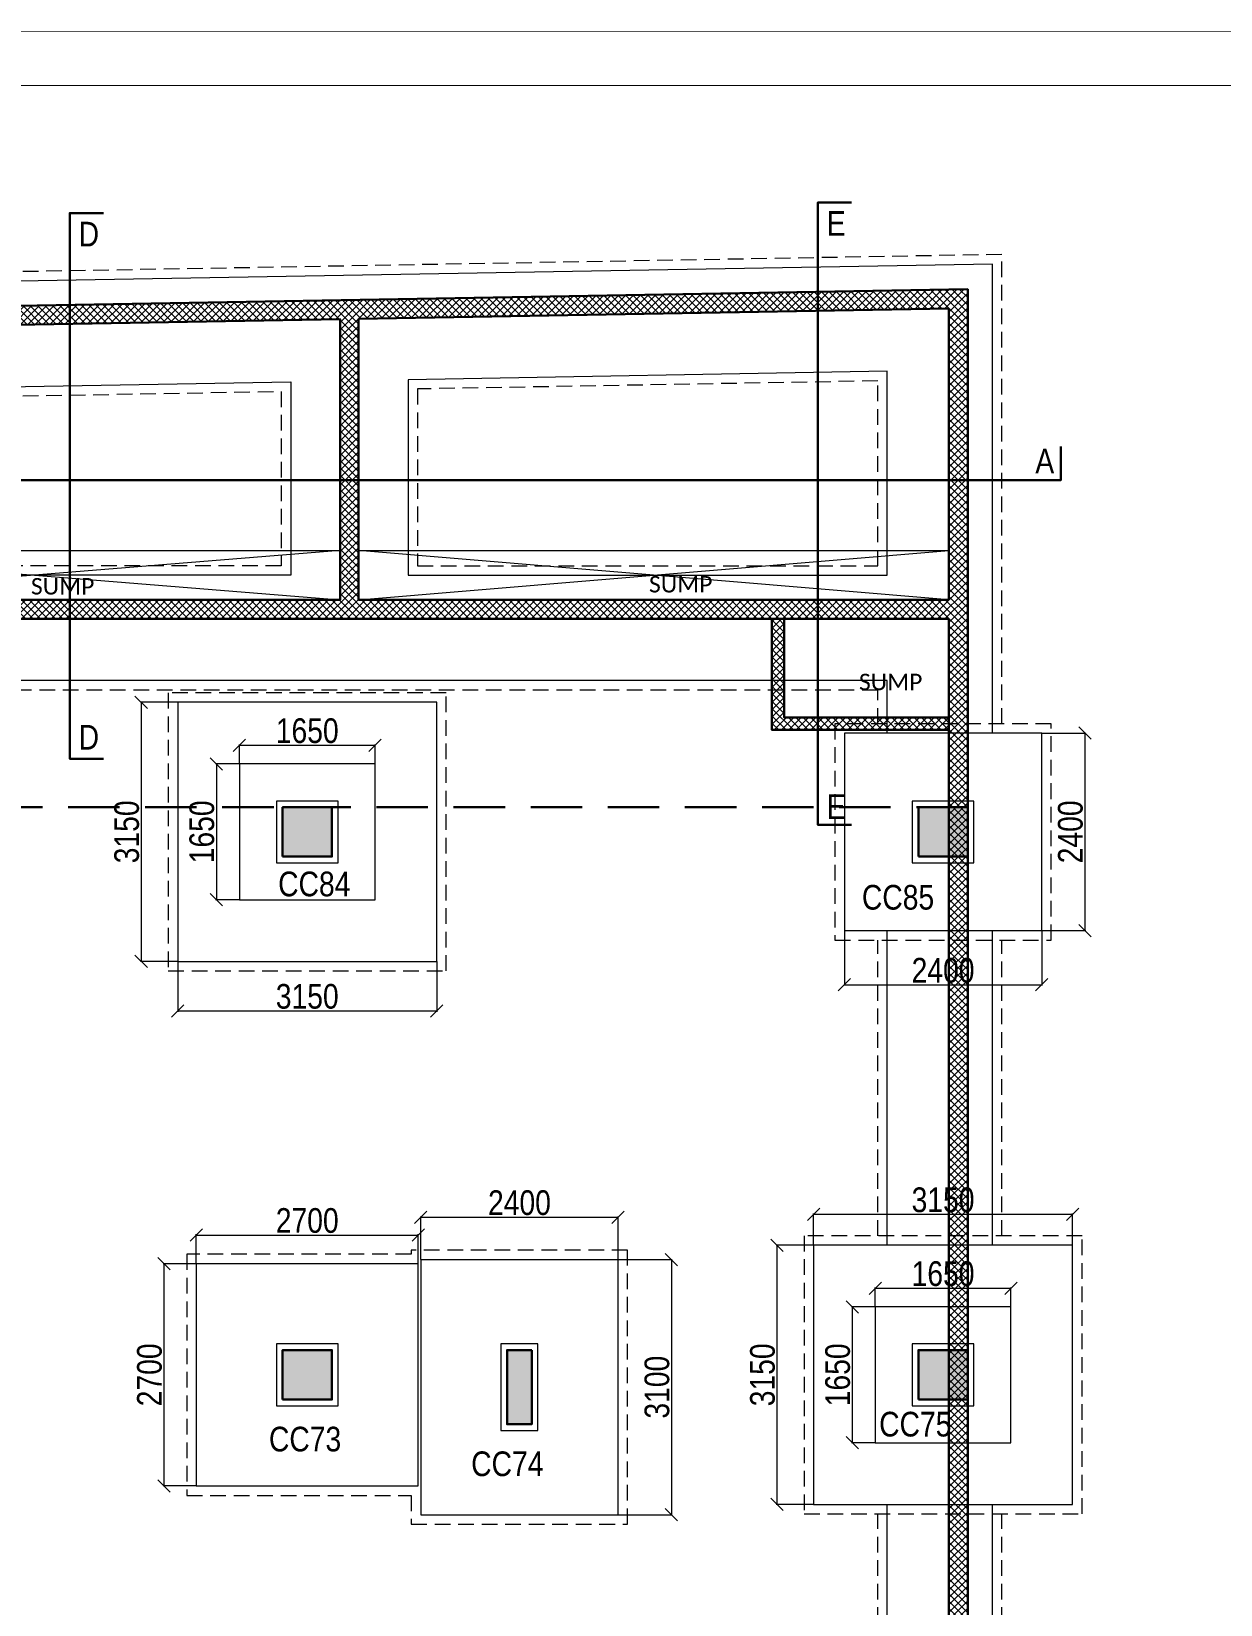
# Model space of a CAD drawing. Header units: millimetres. Extents: x 1112055 to 3390982, y -148532 to 766891.
# Drawn here: x 2037051 to 2051507, y 711665 to 730786 of the extents above; entities that cross this region are included whole.
import ezdxf

# ---------------------------------------------------------------- set-up
doc = ezdxf.new("R2010")
doc.units = ezdxf.units.MM
doc.header["$PDMODE"] = 35
doc.header["$PDSIZE"] = -25
doc.linetypes.add('DASHED2', pattern=[0.375, 0.25, -0.125])
doc.linetypes.add('Hidden', pattern=[9.525, 6.35, -3.175])
for name, color, linetype, lineweight in [('A_Cut-out', 251, 'Continuous', 9), ('B COL. NO.', 3, 'Continuous', 20), ('B FINAL COLUMN', 1, 'Continuous', 30), ('B FOOTING', 49, 'Continuous', 20), ('B FOOTING DIM', 234, 'Continuous', 9), ('B HATCH', 250, 'Continuous', 0), ('B P.C.C', 251, 'Continuous', 0), ('B TITLE BLOCK', 250, 'Continuous', 0)]:
    doc.layers.add(name, color=color, linetype=linetype, lineweight=lineweight)
doc.layers.add('B Pedestal', color=7, linetype='Continuous', lineweight=9, true_color=0x5c8948)
doc.layers.add('B-COL HT', color=7, linetype='Continuous', lineweight=0, true_color=0x4e4f45)
doc.layers.add('SXO-TEXT-AREA LOCATION', color=7, linetype='Continuous')
doc.styles.get("Standard").update_dxf_attribs({"font": 'arial.ttf'})
doc.styles.add('SWINC', font='swissc.ttf')
doc.dimstyles.new('BHOOMI', dxfattribs={"dimtxt": 230, "dimasz": 150, "dimexe": 10, "dimexo": 0, "dimgap": 25, "dimtad": 1, "dimdec": 0, "dimzin": 0, "dimdsep": 46, "dimtxsty": 'SWINC', "dimblk": 'OBLIQUE', "dimcen": 0.09, "dimclrd": 250, "dimclre": 250, "dimclrt": 256, "dimaunit": 1, "dimadec": 3, "dimazin": 0, "dimtfac": 1, "dimtdec": 0, "dimtofl": 0, "dimtmove": 1, "dimatfit": 3, "dimfxl": 100, "dimtolj": 1, "dimtzin": 0, "dimlwd": 9, "dimlwe": 5, "dimarcsym": 0})

# ---------------------------------------------------------------- blocks, each defined once
blk = doc.blocks.new('_Oblique')
at = {"color": 0, "linetype": 'ByBlock', "lineweight": -2}
blk.add_line((-0.5, -0.5), (0.5, 0.5), dxfattribs=at)
blk = doc.blocks.new('*D2971')
at = {"layer": 'B FOOTING DIM', "color": 250, "lineweight": 5, "ltscale": 0.5, "transparency": 16777216}
for p, q in [((2047309, 715282), (2047309, 715520)), ((2048959, 715282), (2048959, 715520)), ((2047309, 715510), (2048959, 715510))]:
    blk.add_line(p, q, dxfattribs=at)
at = {"layer": 'Defpoints', "color": 0, "transparency": 16777216}
for p in [(2048959, 715510), (2047309, 715282), (2048959, 715282)]:
    blk.add_point(p, dxfattribs=at)
at = {"layer": 'B FOOTING DIM', "color": 250, "lineweight": 5, "transparency": 16777216, "xscale": 150, "yscale": 150, "zscale": 150, "rotation": 180}
blk.add_blockref('_Oblique', (2047309, 715510), dxfattribs=at)
at = {"layer": 'B FOOTING DIM', "color": 250, "lineweight": 5, "transparency": 16777216, "xscale": 150, "yscale": 150, "zscale": 150}
blk.add_blockref('_Oblique', (2048959, 715510), dxfattribs=at)
at = {"layer": 'B FOOTING DIM', "transparency": 16777216, "insert": (2048134, 715685), "char_height": 300, "attachment_point": 5, "style": 'SWINC'}
blk.add_mtext('\\A1;1650', dxfattribs=at)
blk = doc.blocks.new('*D2972')
at = {"layer": 'B FOOTING DIM', "color": 250, "lineweight": 5, "ltscale": 0.5, "transparency": 16777216}
for p, q in [((2047309, 715282), (2047019, 715282)), ((2047029, 715282), (2047029, 713632)), ((2047309, 713632), (2047019, 713632))]:
    blk.add_line(p, q, dxfattribs=at)
at = {"layer": 'Defpoints', "color": 0, "transparency": 16777216}
for p in [(2047309, 715282), (2047029, 713632), (2047309, 713632)]:
    blk.add_point(p, dxfattribs=at)
at = {"layer": 'B FOOTING DIM', "color": 250, "lineweight": 5, "transparency": 16777216, "xscale": 150, "yscale": 150, "zscale": 150}
for p, rotation in [((2047029, 715282), 90), ((2047029, 713632), 270)]:
    blk.add_blockref('_Oblique', p, dxfattribs=dict(at, rotation=rotation))
at = {"layer": 'B FOOTING DIM', "transparency": 16777216, "insert": (2046854, 714457), "char_height": 300, "attachment_point": 5, "rotation": 90, "style": 'SWINC'}
blk.add_mtext('\\A1;1650', dxfattribs=at)
blk = doc.blocks.new('*D2973')
at = {"layer": 'B FOOTING DIM', "color": 250, "lineweight": 5, "ltscale": 0.5, "transparency": 16777216}
for p, q in [((2046559, 716032), (2046559, 716418)), ((2046559, 716408), (2049709, 716408)), ((2049709, 716032), (2049709, 716418))]:
    blk.add_line(p, q, dxfattribs=at)
at = {"layer": 'Defpoints', "color": 0, "transparency": 16777216}
for p in [(2049709, 716408), (2046559, 716032), (2049709, 716032)]:
    blk.add_point(p, dxfattribs=at)
at = {"layer": 'B FOOTING DIM', "color": 250, "lineweight": 5, "transparency": 16777216, "xscale": 150, "yscale": 150, "zscale": 150, "rotation": 180}
blk.add_blockref('_Oblique', (2046559, 716408), dxfattribs=at)
at = {"layer": 'B FOOTING DIM', "color": 250, "lineweight": 5, "transparency": 16777216, "xscale": 150, "yscale": 150, "zscale": 150}
blk.add_blockref('_Oblique', (2049709, 716408), dxfattribs=at)
at = {"layer": 'B FOOTING DIM', "transparency": 16777216, "insert": (2048134, 716583), "char_height": 300, "attachment_point": 5, "style": 'SWINC'}
blk.add_mtext('\\A1;3150', dxfattribs=at)
blk = doc.blocks.new('*D2974')
at = {"layer": 'B FOOTING DIM', "color": 250, "lineweight": 5, "ltscale": 0.5, "transparency": 16777216}
for p, q in [((2046559, 716032), (2046105, 716032)), ((2046115, 716032), (2046115, 712882)), ((2046559, 712882), (2046105, 712882))]:
    blk.add_line(p, q, dxfattribs=at)
at = {"layer": 'Defpoints', "color": 0, "transparency": 16777216}
for p in [(2046559, 716032), (2046115, 712882), (2046559, 712882)]:
    blk.add_point(p, dxfattribs=at)
at = {"layer": 'B FOOTING DIM', "color": 250, "lineweight": 5, "transparency": 16777216, "xscale": 150, "yscale": 150, "zscale": 150}
for p, rotation in [((2046115, 716032), 90), ((2046115, 712882), 270)]:
    blk.add_blockref('_Oblique', p, dxfattribs=dict(at, rotation=rotation))
at = {"layer": 'B FOOTING DIM', "transparency": 16777216, "insert": (2045940, 714457), "char_height": 300, "attachment_point": 5, "rotation": 90, "style": 'SWINC'}
blk.add_mtext('\\A1;3150', dxfattribs=at)
blk = doc.blocks.new('*D2975')
at = {"layer": 'B FOOTING DIM', "color": 250, "lineweight": 5, "ltscale": 0.5, "transparency": 16777216}
for p, q in [((2039579, 721882), (2039579, 722120)), ((2039579, 722110), (2041229, 722110)), ((2041229, 721882), (2041229, 722120))]:
    blk.add_line(p, q, dxfattribs=at)
at = {"layer": 'Defpoints', "color": 0, "transparency": 16777216}
for p in [(2041229, 722110), (2039579, 721882), (2041229, 721882)]:
    blk.add_point(p, dxfattribs=at)
at = {"layer": 'B FOOTING DIM', "color": 250, "lineweight": 5, "transparency": 16777216, "xscale": 150, "yscale": 150, "zscale": 150, "rotation": 180}
blk.add_blockref('_Oblique', (2039579, 722110), dxfattribs=at)
at = {"layer": 'B FOOTING DIM', "color": 250, "lineweight": 5, "transparency": 16777216, "xscale": 150, "yscale": 150, "zscale": 150}
blk.add_blockref('_Oblique', (2041229, 722110), dxfattribs=at)
at = {"layer": 'B FOOTING DIM', "transparency": 16777216, "insert": (2040404, 722285), "char_height": 300, "attachment_point": 5, "style": 'SWINC'}
blk.add_mtext('\\A1;1650', dxfattribs=at)
blk = doc.blocks.new('*D2976')
at = {"layer": 'B FOOTING DIM', "color": 250, "lineweight": 5, "ltscale": 0.5, "transparency": 16777216}
for p, q in [((2039579, 721882), (2039289, 721882)), ((2039299, 721882), (2039299, 720232)), ((2039579, 720232), (2039289, 720232))]:
    blk.add_line(p, q, dxfattribs=at)
at = {"layer": 'Defpoints', "color": 0, "transparency": 16777216}
for p in [(2039579, 721882), (2039299, 720232), (2039579, 720232)]:
    blk.add_point(p, dxfattribs=at)
at = {"layer": 'B FOOTING DIM', "color": 250, "lineweight": 5, "transparency": 16777216, "xscale": 150, "yscale": 150, "zscale": 150}
for p, rotation in [((2039299, 721882), 90), ((2039299, 720232), 270)]:
    blk.add_blockref('_Oblique', p, dxfattribs=dict(at, rotation=rotation))
at = {"layer": 'B FOOTING DIM', "transparency": 16777216, "insert": (2039124, 721057), "char_height": 300, "attachment_point": 5, "rotation": 90, "style": 'SWINC'}
blk.add_mtext('\\A1;1650', dxfattribs=at)
blk = doc.blocks.new('*D2977')
at = {"layer": 'B FOOTING DIM', "color": 250, "lineweight": 5, "ltscale": 0.5, "transparency": 16777216}
for p, q in [((2038829, 719482), (2038829, 718871)), ((2041979, 719482), (2041979, 718871)), ((2038829, 718881), (2041979, 718881))]:
    blk.add_line(p, q, dxfattribs=at)
at = {"layer": 'Defpoints', "color": 0, "transparency": 16777216}
for p in [(2038829, 719482), (2041979, 719482), (2041979, 718881)]:
    blk.add_point(p, dxfattribs=at)
at = {"layer": 'B FOOTING DIM', "color": 250, "lineweight": 5, "transparency": 16777216, "xscale": 150, "yscale": 150, "zscale": 150, "rotation": 180}
blk.add_blockref('_Oblique', (2038829, 718881), dxfattribs=at)
at = {"layer": 'B FOOTING DIM', "color": 250, "lineweight": 5, "transparency": 16777216, "xscale": 150, "yscale": 150, "zscale": 150}
blk.add_blockref('_Oblique', (2041979, 718881), dxfattribs=at)
at = {"layer": 'B FOOTING DIM', "transparency": 16777216, "insert": (2040404, 719056), "char_height": 300, "attachment_point": 5, "style": 'SWINC'}
blk.add_mtext('\\A1;3150', dxfattribs=at)
blk = doc.blocks.new('*D2978')
at = {"layer": 'B FOOTING DIM', "color": 250, "lineweight": 5, "ltscale": 0.5, "transparency": 16777216}
for p, q in [((2038829, 722632), (2038375, 722632)), ((2038385, 722632), (2038385, 719482)), ((2038829, 719482), (2038375, 719482))]:
    blk.add_line(p, q, dxfattribs=at)
at = {"layer": 'Defpoints', "color": 0, "transparency": 16777216}
for p in [(2038829, 722632), (2038385, 719482), (2038829, 719482)]:
    blk.add_point(p, dxfattribs=at)
at = {"layer": 'B FOOTING DIM', "color": 250, "lineweight": 5, "transparency": 16777216, "xscale": 150, "yscale": 150, "zscale": 150}
for p, rotation in [((2038385, 722632), 90), ((2038385, 719482), 270)]:
    blk.add_blockref('_Oblique', p, dxfattribs=dict(at, rotation=rotation))
at = {"layer": 'B FOOTING DIM', "transparency": 16777216, "insert": (2038210, 721057), "char_height": 300, "attachment_point": 5, "rotation": 90, "style": 'SWINC'}
blk.add_mtext('\\A1;3150', dxfattribs=at)
blk = doc.blocks.new('*D2991')
at = {"layer": 'B FOOTING DIM', "color": 250, "lineweight": 5, "ltscale": 0.5, "transparency": 16777216}
for p, q in [((2046934, 719857), (2046934, 719188)), ((2049334, 719857), (2049334, 719188)), ((2046934, 719198), (2049334, 719198))]:
    blk.add_line(p, q, dxfattribs=at)
at = {"layer": 'Defpoints', "color": 0, "transparency": 16777216}
for p in [(2046934, 719857), (2049334, 719857), (2049334, 719198)]:
    blk.add_point(p, dxfattribs=at)
at = {"layer": 'B FOOTING DIM', "color": 250, "lineweight": 5, "transparency": 16777216, "xscale": 150, "yscale": 150, "zscale": 150, "rotation": 180}
blk.add_blockref('_Oblique', (2046934, 719198), dxfattribs=at)
at = {"layer": 'B FOOTING DIM', "color": 250, "lineweight": 5, "transparency": 16777216, "xscale": 150, "yscale": 150, "zscale": 150}
blk.add_blockref('_Oblique', (2049334, 719198), dxfattribs=at)
at = {"layer": 'B FOOTING DIM', "transparency": 16777216, "insert": (2048134, 719373), "char_height": 300, "attachment_point": 5, "style": 'SWINC'}
blk.add_mtext('\\A1;2400', dxfattribs=at)
blk = doc.blocks.new('*D2992')
at = {"layer": 'B FOOTING DIM', "color": 250, "lineweight": 5, "ltscale": 0.5, "transparency": 16777216}
for p, q in [((2049334, 722257), (2049868, 722257)), ((2049858, 722257), (2049858, 719857)), ((2049334, 719857), (2049868, 719857))]:
    blk.add_line(p, q, dxfattribs=at)
at = {"layer": 'Defpoints', "color": 0, "transparency": 16777216}
for p in [(2049334, 722257), (2049334, 719857), (2049858, 719857)]:
    blk.add_point(p, dxfattribs=at)
at = {"layer": 'B FOOTING DIM', "color": 250, "lineweight": 5, "transparency": 16777216, "xscale": 150, "yscale": 150, "zscale": 150}
for p, rotation in [((2049858, 722257), 90), ((2049858, 719857), 270)]:
    blk.add_blockref('_Oblique', p, dxfattribs=dict(at, rotation=rotation))
at = {"layer": 'B FOOTING DIM', "transparency": 16777216, "insert": (2049683, 721057), "char_height": 300, "attachment_point": 5, "rotation": 90, "style": 'SWINC'}
blk.add_mtext('\\A1;2400', dxfattribs=at)
blk = doc.blocks.new('*D3033')
at = {"layer": 'B FOOTING DIM', "color": 250, "lineweight": 5, "ltscale": 0.5, "transparency": 16777216}
for p, q in [((2039054, 715807), (2039054, 716166)), ((2039054, 716156), (2041754, 716156)), ((2041754, 715807), (2041754, 716166))]:
    blk.add_line(p, q, dxfattribs=at)
at = {"layer": 'Defpoints', "color": 0, "transparency": 16777216}
for p in [(2041754, 716156), (2039054, 715807), (2041754, 715807)]:
    blk.add_point(p, dxfattribs=at)
at = {"layer": 'B FOOTING DIM', "color": 250, "lineweight": 5, "transparency": 16777216, "xscale": 150, "yscale": 150, "zscale": 150, "rotation": 180}
blk.add_blockref('_Oblique', (2039054, 716156), dxfattribs=at)
at = {"layer": 'B FOOTING DIM', "color": 250, "lineweight": 5, "transparency": 16777216, "xscale": 150, "yscale": 150, "zscale": 150}
blk.add_blockref('_Oblique', (2041754, 716156), dxfattribs=at)
at = {"layer": 'B FOOTING DIM', "transparency": 16777216, "insert": (2040404, 716331), "char_height": 300, "attachment_point": 5, "style": 'SWINC'}
blk.add_mtext('\\A1;2700', dxfattribs=at)
blk = doc.blocks.new('*D3034')
at = {"layer": 'B FOOTING DIM', "color": 250, "lineweight": 5, "ltscale": 0.5, "transparency": 16777216}
for p, q in [((2039054, 715807), (2038652, 715807)), ((2038662, 715807), (2038662, 713107)), ((2039054, 713107), (2038652, 713107))]:
    blk.add_line(p, q, dxfattribs=at)
at = {"layer": 'Defpoints', "color": 0, "transparency": 16777216}
for p in [(2039054, 715807), (2038662, 713107), (2039054, 713107)]:
    blk.add_point(p, dxfattribs=at)
at = {"layer": 'B FOOTING DIM', "color": 250, "lineweight": 5, "transparency": 16777216, "xscale": 150, "yscale": 150, "zscale": 150}
for p, rotation in [((2038662, 715807), 90), ((2038662, 713107), 270)]:
    blk.add_blockref('_Oblique', p, dxfattribs=dict(at, rotation=rotation))
at = {"layer": 'B FOOTING DIM', "transparency": 16777216, "insert": (2038487, 714457), "char_height": 300, "attachment_point": 5, "rotation": 90, "style": 'SWINC'}
blk.add_mtext('\\A1;2700', dxfattribs=at)
blk = doc.blocks.new('*D3035')
at = {"layer": 'B FOOTING DIM', "color": 250, "lineweight": 5, "ltscale": 0.5, "transparency": 16777216}
for p, q in [((2041784, 715857), (2041784, 716383)), ((2041784, 716373), (2044184, 716373)), ((2044184, 715857), (2044184, 716383))]:
    blk.add_line(p, q, dxfattribs=at)
at = {"layer": 'Defpoints', "color": 0, "transparency": 16777216}
for p in [(2044184, 716373), (2041784, 715857), (2044184, 715857)]:
    blk.add_point(p, dxfattribs=at)
at = {"layer": 'B FOOTING DIM', "color": 250, "lineweight": 5, "transparency": 16777216, "xscale": 150, "yscale": 150, "zscale": 150, "rotation": 180}
blk.add_blockref('_Oblique', (2041784, 716373), dxfattribs=at)
at = {"layer": 'B FOOTING DIM', "color": 250, "lineweight": 5, "transparency": 16777216, "xscale": 150, "yscale": 150, "zscale": 150}
blk.add_blockref('_Oblique', (2044184, 716373), dxfattribs=at)
at = {"layer": 'B FOOTING DIM', "transparency": 16777216, "insert": (2042984, 716548), "char_height": 300, "attachment_point": 5, "style": 'SWINC'}
blk.add_mtext('\\A1;2400', dxfattribs=at)
blk = doc.blocks.new('*D3036')
at = {"layer": 'B FOOTING DIM', "color": 250, "lineweight": 5, "ltscale": 0.5, "transparency": 16777216}
for p, q in [((2044184, 715857), (2044842, 715857)), ((2044832, 715857), (2044832, 712757)), ((2044184, 712757), (2044842, 712757))]:
    blk.add_line(p, q, dxfattribs=at)
at = {"layer": 'Defpoints', "color": 0, "transparency": 16777216}
for p in [(2044184, 715857), (2044184, 712757), (2044832, 712757)]:
    blk.add_point(p, dxfattribs=at)
at = {"layer": 'B FOOTING DIM', "color": 250, "lineweight": 5, "transparency": 16777216, "xscale": 150, "yscale": 150, "zscale": 150}
for p, rotation in [((2044832, 715857), 90), ((2044832, 712757), 270)]:
    blk.add_blockref('_Oblique', p, dxfattribs=dict(at, rotation=rotation))
at = {"layer": 'B FOOTING DIM', "transparency": 16777216, "insert": (2044657, 714307), "char_height": 300, "attachment_point": 5, "rotation": 90, "style": 'SWINC'}
blk.add_mtext('\\A1;3100', dxfattribs=at)

msp = doc.modelspace()

# ---------------------------------------------------------------- hatches: boundary and pattern name
at = {"layer": 'B HATCH', "lineweight": 0}
h = msp.add_hatch(dxfattribs=at)
h.set_pattern_fill('ANSI37', color=250, scale=20, style=0)
h.set_pattern_definition([(45, (271573.584, 205286.05), (-44.9012806, 44.9012806), []), (135, (271573.584, 205286.05), (-44.9012806, -44.9012806), [])])
h.paths.add_polyline_path([(2048204.1, 723875.9), (2048204.1, 727418.8), (2041029.1, 727292.9), (2041029.1, 723876.1)], flags=16)
h.paths.add_polyline_path([(2022340.1, 724422.7), (2027289.1, 724422.7), (2027289.1, 727051.5), (2022340.1, 726964.7)], flags=16)
h.paths.add_polyline_path([(2029179.1, 727085), (2029629.1, 727092.9), (2029629.1, 723875.7), (2029179.1, 723875.7)], flags=16)
h.paths.add_polyline_path([(1985114.1, 723607.5), (1985114.1, 614861.9), (2035574.1, 614861.9), (2035574.1, 654741.9), (2048204.1, 654741.9), (2048204.1, 723645.9), (2029165.7, 723646.5), (2029165.7, 720986.9), (2028949.1, 720986.9), (2028949.1, 727080.9), (2027519.1, 727055.8), (2027519.1, 720986.9), (2027289.1, 720986.9), (2027289.1, 724192.7), (2017838.1, 724192.7), (2017838.1, 723607.5)], flags=16)
h.paths.add_polyline_path([(2040803.8, 727289), (2040803.8, 723876.1), (2033374.1, 723876.4), (2033374.1, 727158.6)], flags=16)
h.paths.add_polyline_path([(2029859.1, 723876.5), (2029859.1, 727096.9), (2033144.1, 727154.5), (2033144.1, 723876.4)], flags=16)
h.paths.add_polyline_path([(2017608.1, 723837.5), (1984884.1, 723837.5), (1984884.1, 614631.9), (2035804.1, 614631.9), (2035804.1, 654511.9), (2048434.1, 654511.9), (2048434.1, 727652.9), (2022110.1, 727190.9), (2022110.1, 724422.7), (2017608.1, 724422.7)])
at = {"layer": 'B HATCH'}
h = msp.add_hatch(dxfattribs=at)
h.set_pattern_fill('ANSI37', color=250, scale=20, style=0)
h.set_pattern_definition([(45, (163082.47, 205286.05), (-44.9012806, 44.9012806), []), (135, (163082.47, 205286.05), (-44.9012806, -44.9012806), [])])
h.paths.add_polyline_path([(2048204.5, 722295.9), (2046054.1, 722295.9), (2046054.1, 723643.5), (2046204.1, 723645.9), (2046204.1, 722445.9), (2048204.1, 722445.9)])
at = {"layer": 'B-COL HT', "lineweight": 0}
h = msp.add_hatch(color=250, dxfattribs=at)
h.dxf.hatch_style = 1
h.paths.add_polyline_path([(2040104.1, 720756.9), (2040704.1, 720756.9), (2040704.1, 721356.9), (2040104.1, 721356.9)])
h = msp.add_hatch(color=250, dxfattribs=at)
h.dxf.hatch_style = 1
h.paths.add_polyline_path([(2047834.1, 720756.9), (2048434.1, 720756.9), (2048434.1, 721356.9), (2047834.1, 721356.9)])
h = msp.add_hatch(color=250, dxfattribs=at)
h.dxf.hatch_style = 1
h.paths.add_polyline_path([(2040104.1, 714156.9), (2040704.1, 714156.9), (2040704.1, 714756.9), (2040104.1, 714756.9)])
h = msp.add_hatch(color=250, dxfattribs=at)
h.dxf.hatch_style = 1
h.paths.add_polyline_path([(2043134.1, 714756.9), (2042834.1, 714756.9), (2042834.1, 713856.7), (2043134.1, 713856.7)])
h = msp.add_hatch(color=250, dxfattribs=at)
h.dxf.hatch_style = 1
h.paths.add_polyline_path([(2047834.1, 714156.9), (2048434.1, 714156.9), (2048434.1, 714756.9), (2047834.1, 714756.9)])

# ---------------------------------------------------------------- linework, layer by layer
at = {"color": 6, "lineweight": 30}
for points in [[(2037925.7, 728579.3), (2037516.5, 728579.3), (2037516.5, 721946.6), (2037925.7, 721946.6)], [(2047021.5, 728709), (2046612.2, 728709), (2046612.2, 721141.6), (2047021.5, 721141.6)], [(2020944.8, 725742), (2020944.8, 725332.7), (2049565.8, 725332.7), (2049565.8, 725742)]]:
    msp.add_lwpolyline(points, dxfattribs=at)
at = {"color": 16, "linetype": 'DASHED2', "lineweight": 30, "ltscale": 2500}
msp.add_lwpolyline([(1996084.1, 679511.9), (2048434.1, 679511.9), (2048434.1, 721356.9), (1996084.1, 721356.9)], close=True, dxfattribs=at)
at = {"layer": 'A_Cut-out', "ltscale": 10}
for p, q in [((2040803.8, 724475.8), (2033374.1, 723876.4)), ((2033374.1, 724475.8), (2040803.8, 723876.1)), ((2041029.1, 723876.1), (2048204.1, 724475.8)), ((2048204.1, 723875.9), (2041029.1, 724475.8))]:
    msp.add_line(p, q, dxfattribs=at)
for points in [[(2033374.1, 724475.8), (2040803.8, 724475.8)], [(2041029.1, 724475.8), (2048204.1, 724475.8)]]:
    msp.add_lwpolyline(points, dxfattribs=at)
at = {"layer": 'B FINAL COLUMN', "color": 16, "lineweight": 30}
msp.add_lwpolyline([(2017608.1, 723837.5), (1984884.1, 723837.5), (1984884.1, 614631.9), (2035804.1, 614631.9), (2035804.1, 654511.9), (2048434.1, 654511.9), (2048434.1, 727652.9), (2022110.1, 727190.9), (2022110.1, 724422.7), (2017608.1, 724422.7), (2017608.1, 723837.5)], dxfattribs=at)
at = {"layer": 'B FINAL COLUMN', "color": 1, "lineweight": 30}
for points in [[(2048204.1, 723875.9), (2048204.1, 727418.8), (2041029.1, 727292.9), (2041029.1, 723876.1), (2048204.1, 723875.9)], [(2048204.5, 722295.9), (2046054.1, 722295.9), (2046054.1, 723643.5), (2046204.1, 723645.9), (2046204.1, 722445.9), (2048204.1, 722445.9), (2048204.5, 722295.9)]]:
    msp.add_lwpolyline(points, dxfattribs=at)
msp.add_lwpolyline([(2033374.1, 727158.6), (2040803.8, 727289), (2040803.8, 723876.1), (2033374.1, 723876.4)], close=True, dxfattribs=at)
at = {"layer": 'B FINAL COLUMN', "color": 16, "lineweight": 30}
msp.add_lwpolyline([(1985114.1, 614861.9), (2035574.1, 614861.9), (2035574.1, 654741.9), (2048204.1, 654741.9), (2048204.1, 723645.9), (2029165.7, 723646.5), (2029165.7, 720986.9), (2028949.1, 720986.9), (2028949.1, 727080.9), (2027519.1, 727055.8), (2027519.1, 720986.9), (2027289.1, 720986.9), (2027289.1, 724192.7), (2017838.1, 724192.7), (2017838.1, 723607.5), (1985114.1, 723607.5)], close=True, dxfattribs=at)
at = {"layer": 'B FINAL COLUMN'}
for points in [[(2040104.1, 720756.9), (2040704.1, 720756.9), (2040704.1, 721356.9), (2040104.1, 721356.9)], [(2047834.1, 720756.9), (2048434.1, 720756.9), (2048434.1, 721356.9), (2047834.1, 721356.9)], [(2040104.1, 714156.9), (2040704.1, 714156.9), (2040704.1, 714756.9), (2040104.1, 714756.9)], [(2043134.1, 714756.9), (2042834.1, 714756.9), (2042834.1, 713856.7), (2043134.1, 713856.7)], [(2047834.1, 714156.9), (2048434.1, 714156.9), (2048434.1, 714756.9), (2047834.1, 714756.9)]]:
    msp.add_lwpolyline(points, close=True, dxfattribs=at)
at = {"layer": 'B FOOTING'}
for points in [[(2048734.1, 722256.9), (2048734.1, 727958.2), (2021810.1, 727485.7), (2021810.1, 724722.7), (2017308.1, 724722.7), (2017308.1, 724137.5), (1984584.1, 724137.5), (1984584.1, 721912)], [(2047454.1, 722256.9), (2047454.1, 722896), (2029915.7, 722896.5), (2029915.7, 722331.9)], [(2047454.1, 716031.9), (2047454.1, 719856.9)], [(2048734.1, 716031.9), (2048734.1, 719856.9)], [(2047454.1, 707896.9), (2047454.1, 712881.9)], [(2048734.1, 707896.9), (2048734.1, 712881.9)]]:
    msp.add_lwpolyline(points, dxfattribs=at)
for points in [[(2047454.1, 724176), (2047454.1, 726655.6), (2041629.1, 726553.3), (2041629.1, 724176.1)], [(2033974.2, 726419), (2040203.8, 726528.3), (2040203.8, 724176.2), (2033974.1, 724176.3)], [(2038829.1, 719481.9), (2041979.1, 719481.9), (2041979.1, 722631.9), (2038829.1, 722631.9)], [(2046934.1, 719856.9), (2049334.1, 719856.9), (2049334.1, 722256.9), (2046934.1, 722256.9)], [(2039579.1, 720231.9), (2041229.1, 720231.9), (2041229.1, 721881.9), (2039579.1, 721881.9)], [(2046559.1, 712881.9), (2049709.1, 712881.9), (2049709.1, 716031.9), (2046559.1, 716031.9)], [(2039054.1, 713106.9), (2041754.1, 713106.9), (2041754.1, 715806.9), (2039054.1, 715806.9)], [(2041784.1, 712756.8), (2044184.1, 712756.8), (2044184.1, 715856.8), (2041784.1, 715856.8)], [(2047309.1, 713631.9), (2048959.1, 713631.9), (2048959.1, 715281.9), (2047309.1, 715281.9)]]:
    msp.add_lwpolyline(points, close=True, dxfattribs=at)
at = {"layer": 'B P.C.C', "color": 250, "linetype": 'Hidden', "lineweight": 0, "ltscale": 30}
for points in [[(2048849.1, 722371.9), (2048849.1, 728075.3), (2021695.1, 727598.7), (2021695.1, 724837.7), (2017193.1, 724837.7), (2017193.1, 724252.5), (1984469.1, 724252.5), (1984469.1, 722027)], [(2047339.1, 722371.9), (2047339.1, 722781), (2030030.7, 722781.4), (2030030.7, 722446.9)], [(2047339.1, 716146.9), (2047339.1, 719741.9)], [(2048849.1, 716146.9), (2048849.1, 719741.9)], [(2041669.1, 712991.9), (2041669.1, 712641.8), (2044299.1, 712641.8), (2044299.1, 715971.8), (2041669.1, 715971.8), (2041669.1, 715921.9), (2038939.1, 715921.9), (2038939.1, 712991.9), (2041669.1, 712991.9)], [(2047339.1, 708011.9), (2047339.1, 712766.9)], [(2048849.1, 708011.9), (2048849.1, 712766.9)]]:
    msp.add_lwpolyline(points, dxfattribs=at)
for points in [[(2047339.1, 724291), (2047339.1, 726538.5), (2041744.1, 726440.3), (2041744.1, 724291.1)], [(2034089.2, 726306), (2040088.8, 726411.3), (2040088.8, 724291.2), (2034089.1, 724291.3)], [(2038714.1, 719366.9), (2042094.1, 719366.9), (2042094.1, 722746.9), (2038714.1, 722746.9)], [(2046819.1, 719741.9), (2049449.1, 719741.9), (2049449.1, 722371.9), (2046819.1, 722371.9)], [(2046444.1, 712766.9), (2049824.1, 712766.9), (2049824.1, 716146.9), (2046444.1, 716146.9)]]:
    msp.add_lwpolyline(points, close=True, dxfattribs=at)
at = {"layer": 'B Pedestal', "color": 87, "lineweight": 9}
for points in [[(2040029.1, 720681.9), (2040779.1, 720681.9), (2040779.1, 721431.9), (2040029.1, 721431.9)], [(2047759.1, 720681.9), (2048509.1, 720681.9), (2048509.1, 721431.9), (2047759.1, 721431.9)], [(2040029.1, 714081.9), (2040779.1, 714081.9), (2040779.1, 714831.9), (2040029.1, 714831.9)], [(2043209.1, 714831.9), (2042759.1, 714831.9), (2042759.1, 713781.7), (2043209.1, 713781.7)], [(2047759.1, 714081.9), (2048509.1, 714081.9), (2048509.1, 714831.9), (2047759.1, 714831.9)]]:
    msp.add_lwpolyline(points, close=True, dxfattribs=at)
at = {"layer": 'B TITLE BLOCK', "color": 1, "const_width": 8.39}
msp.add_lwpolyline([(1978206, 730781.9), (2075754.3, 730781.9), (2075754.3, 563109), (1978206, 563109)], close=True, dxfattribs=at)
at = {"layer": 'B TITLE BLOCK', "color": 250, "lineweight": 0, "const_width": 8.39}
msp.add_lwpolyline([(1978858.7, 730129.2), (2075101.6, 730129.2), (2075101.6, 563761.7), (1978858.7, 563761.7)], close=True, dxfattribs=at)

# ---------------------------------------------------------------- texts
at = {"color": 6, "lineweight": 30, "style": 'SWINC'}
for s, p in [('E', (2046720.7, 728302.3)), ('D', (2037624.9, 728172.6)), ('A', (2049255.7, 725414.9)), ('D', (2037624.9, 722057.2)), ('E', (2046720.7, 721212.7))]:
    msp.add_text(s, height=300, dxfattribs=at).set_placement(p)
at = {"layer": 'B COL. NO.', "style": 'SWINC'}
for s, p in [('CC84', (2040050.6, 720273.9)), ('CC85', (2047147.7, 720111.9)), ('CC75', (2047357.3, 713707.4)), ('CC73', (2039938.6, 713525.9)), ('CC74', (2042397.3, 713225.7))]:
    msp.add_text(s, height=300, dxfattribs=at).set_placement(p)
at = {"layer": 'SXO-TEXT-AREA LOCATION', "char_height": 200, "attachment_point": 1}
for insert in [(2037044.8, 724141.8), (2044558.9, 724167), (2047111.5, 722978.8)]:
    msp.add_mtext('\\pxqc;{\\fCalibri|b0|i0|c0|p34;SUMP}', dxfattribs=dict(at, insert=insert))

# ---------------------------------------------------------------- dimensions: what is measured, and where the dimension line sits
at = {"layer": 'B FOOTING DIM', "color": 250, "ltscale": 0.5}
for base, p1, p2, picture, middle in [((2038385.2, 719481.9), (2038829.1, 722631.9), (2038829.1, 719481.9), '*D2978', (2038210.2, 721056.9)), ((2049858.1, 719856.9), (2049334.1, 722256.9), (2049334.1, 719856.9), '*D2992', (2049683.1, 721056.9)), ((2039299.5, 720231.9), (2039579.1, 721881.9), (2039579.1, 720231.9), '*D2976', (2039124.5, 721056.9)), ((2046115.2, 712881.9), (2046559.1, 716031.9), (2046559.1, 712881.9), '*D2974', (2045940.2, 714456.9)), ((2044831.6, 712756.8), (2044184.1, 715856.8), (2044184.1, 712756.8), '*D3036', (2044656.6, 714306.8)), ((2038662.1, 713106.9), (2039054.1, 715806.9), (2039054.1, 713106.9), '*D3034', (2038487.1, 714456.9)), ((2047029.5, 713631.9), (2047309.1, 715281.9), (2047309.1, 713631.9), '*D2972', (2046854.5, 714456.9))]:
    dim = msp.add_linear_dim(base=base, p1=p1, p2=p2, angle=90, dimstyle='BHOOMI', override={"dimtxt": 300, "dimlwd": 5}, dxfattribs=at)
    dim.commit()
    dim.dimension.update_dxf_attribs({"geometry": picture, "text_midpoint": middle})
for base, p1, p2, picture, middle in [((2041229.1, 722110.1), (2039579.1, 721881.9), (2041229.1, 721881.9), '*D2975', (2040404.1, 722285.1)), ((2049334.1, 719198.1), (2046934.1, 719856.9), (2049334.1, 719856.9), '*D2991', (2048134.1, 719373.1)), ((2041979.1, 718881.3), (2038829.1, 719481.9), (2041979.1, 719481.9), '*D2977', (2040404.1, 719056.3)), ((2044184.1, 716373.1), (2041784.1, 715856.8), (2044184.1, 715856.8), '*D3035', (2042984.1, 716548.1)), ((2049709.1, 716408.1), (2046559.1, 716031.9), (2049709.1, 716031.9), '*D2973', (2048134.1, 716583.1)), ((2041754.1, 716155.9), (2039054.1, 715806.9), (2041754.1, 715806.9), '*D3033', (2040404.1, 716330.9)), ((2048959.1, 715510.1), (2047309.1, 715281.9), (2048959.1, 715281.9), '*D2971', (2048134.1, 715685.1))]:
    dim = msp.add_linear_dim(base=base, p1=p1, p2=p2, dimstyle='BHOOMI', override={"dimtxt": 300, "dimlwd": 5}, dxfattribs=at)
    dim.commit()
    dim.dimension.update_dxf_attribs({"geometry": picture, "text_midpoint": middle})

doc.saveas('drawing.dxf')
